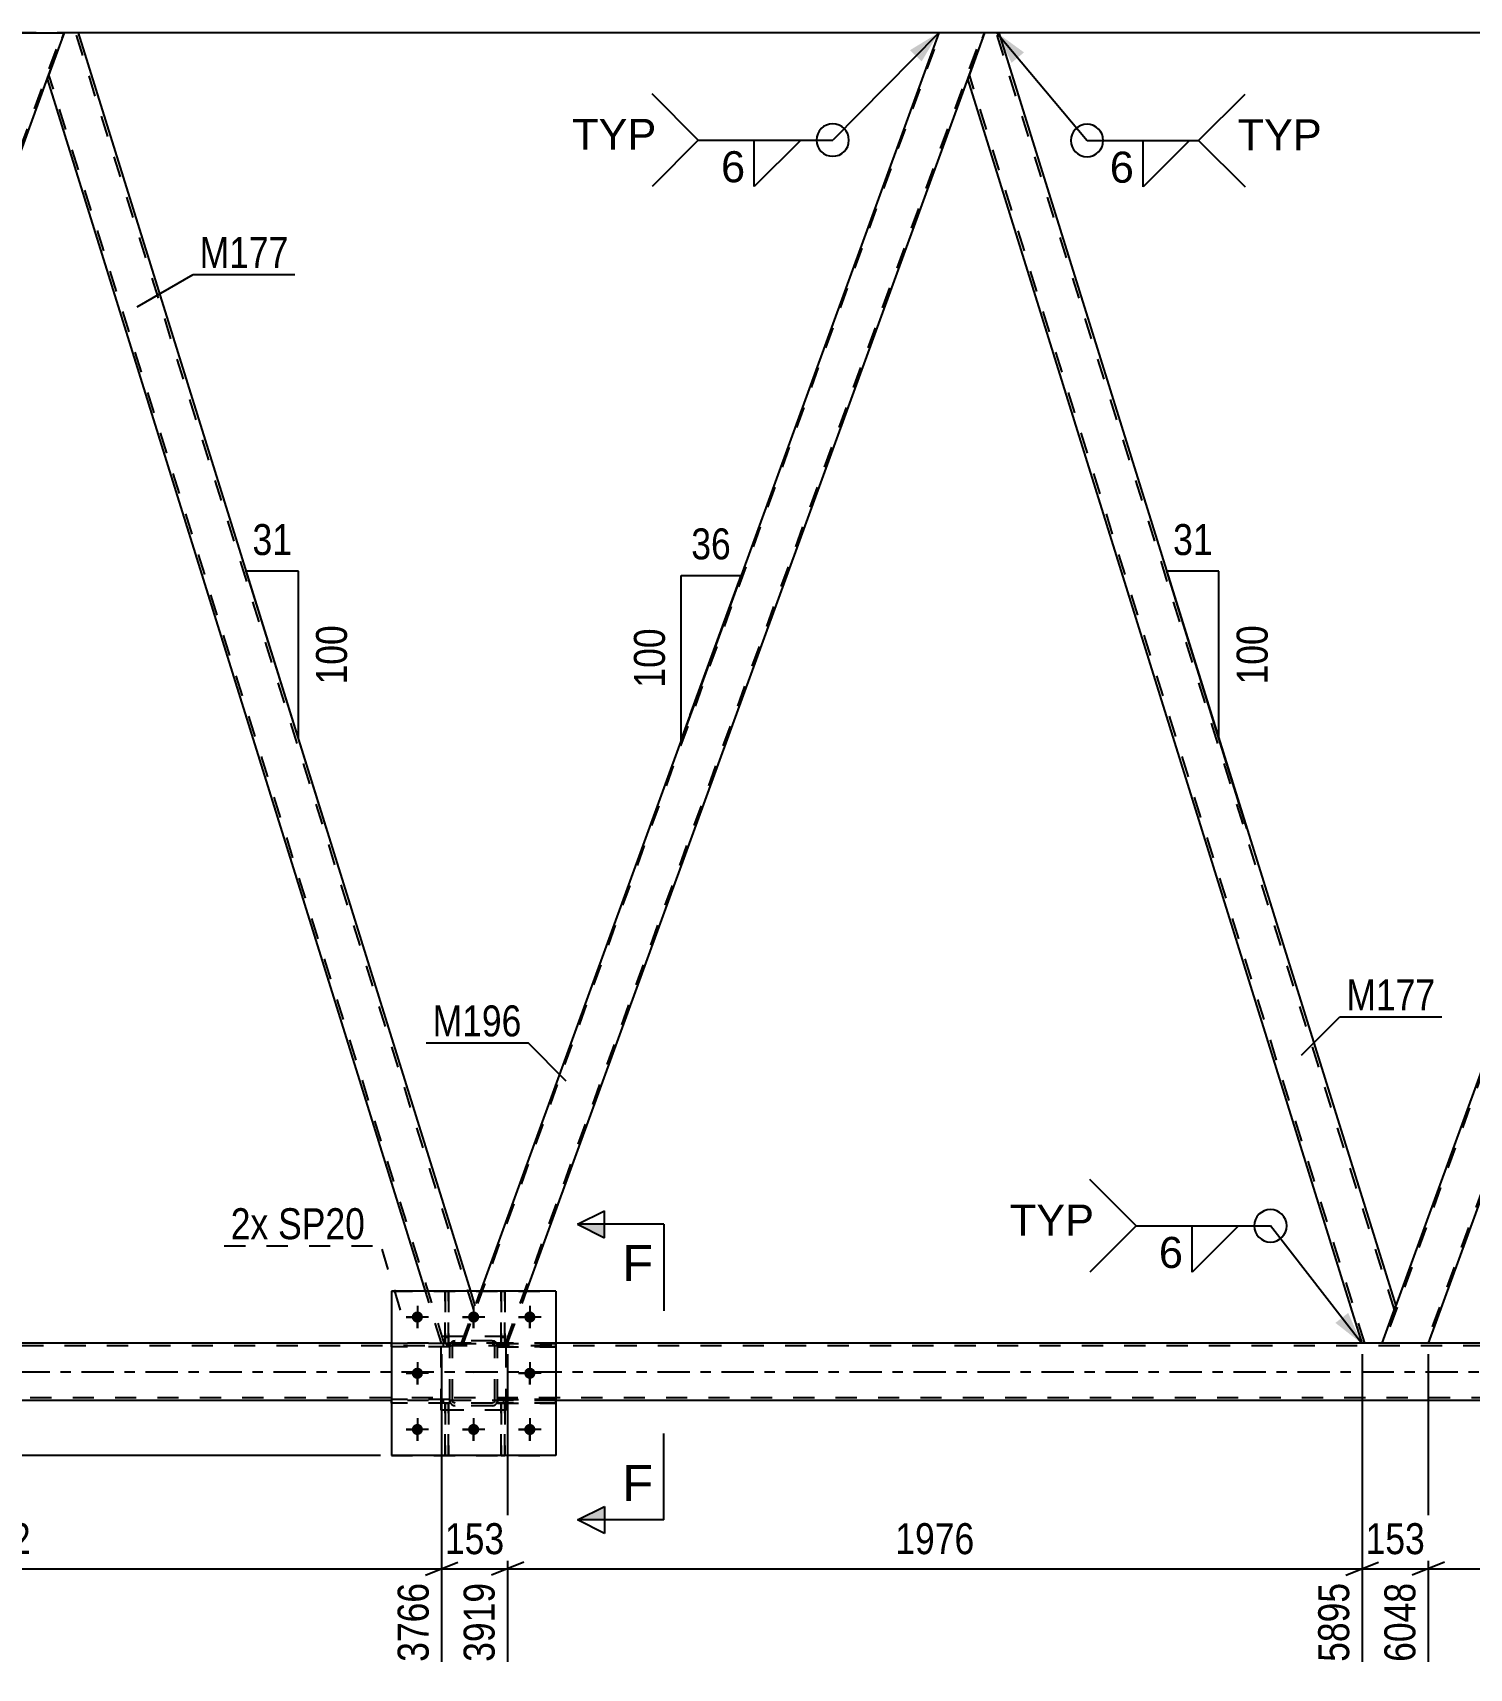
# Model space of a CAD drawing. Header units: millimetres. Extents: x 0 to 841, y 0 to 594.
# Drawn here: x 128.4 to 261.3, y 300.6 to 451.9 of the extents above; entities that cross this region are included whole.
import ezdxf

# ---------------------------------------------------------------- set-up
doc = ezdxf.new("R2010")
doc.units = ezdxf.units.MM
doc.linetypes.add('DXK_LINE_DOT2', pattern=[3.9198, 1.9599, -1.9599])
doc.linetypes.add('DXK_LINE_DOT3', pattern=[5.9187, 2.979, -0.9799, 0.9799, -0.9799])
doc.styles.add('Arial', font='ARIAL.TTF', dxfattribs={"height": 0.2})
doc.styles.add('Arial Narrow', font='ARIALN.TTF', dxfattribs={"height": 0.2})

# ---------------------------------------------------------------- blocks, each defined once
blk = doc.blocks.new('Part-318933943-5074 - 4933')
at = {"color": 7, "linetype": 'DXK_LINE_DOT2'}
for p, q in [((167.02, 325.43), (161.62, 325.43)), ((161.62, 325.43), (161.62, 325.11)), ((166.42, 325.11), (166.42, 325.43)), ((167.02, 325.11), (167.02, 325.43)), ((167.02, 325.11), (161.62, 325.11))]:
    blk.add_line(p, q, dxfattribs=at)
blk = doc.blocks.new('Part-318933943-5079 - 4933')
at = {"color": 2, "linetype": 'Continuous'}
for p, q in [((176.82, 335.47), (161.62, 335.47)), ((161.62, 335.47), (161.62, 320.27)), ((176.82, 335.47), (176.82, 320.27)), ((176.82, 320.27), (161.62, 320.27))]:
    blk.add_line(p, q, dxfattribs=at)
blk = doc.blocks.new('Part-318933943-5063 - 4933')
at = {"color": 7, "linetype": 'DXK_LINE_DOT2'}
for p, q in [((167.02, 330.39), (167.06, 330.57)), ((167.06, 330.57), (167.02, 330.39)), ((167.02, 325.35), (167.02, 330.39)), ((167.26, 330.39), (167.28, 330.48)), ((167.26, 325.35), (167.26, 330.39)), ((167.28, 330.48), (167.33, 330.56)), ((167.32, 330.83), (167.5, 330.87)), ((167.5, 330.87), (167.32, 330.83)), ((167.33, 330.56), (167.41, 330.61)), ((167.41, 330.61), (167.5, 330.63)), ((170.94, 330.87), (167.5, 330.87)), ((167.5, 330.63), (170.94, 330.63)), ((170.94, 330.87), (171.13, 330.83)), ((171.13, 330.83), (170.94, 330.87)), ((170.94, 330.63), (171.03, 330.61)), ((171.03, 330.61), (171.11, 330.56)), ((171.11, 330.56), (171.16, 330.48)), ((171.16, 330.48), (171.18, 330.39)), ((171.18, 325.35), (171.18, 330.39)), ((171.39, 330.57), (171.42, 330.39)), ((171.42, 330.39), (171.39, 330.57)), ((171.42, 325.35), (171.42, 330.39)), ((167.06, 325.16), (167.02, 325.35)), ((167.02, 325.35), (167.06, 325.16)), ((167.28, 325.25), (167.26, 325.35)), ((167.33, 325.18), (167.28, 325.25)), ((171.16, 325.25), (171.11, 325.18)), ((171.18, 325.35), (171.16, 325.25)), ((171.42, 325.35), (171.39, 325.16)), ((171.39, 325.16), (171.42, 325.35)), ((167.5, 324.87), (167.32, 324.9)), ((167.32, 324.9), (167.5, 324.87)), ((167.41, 325.12), (167.33, 325.18)), ((167.5, 325.11), (167.41, 325.12)), ((170.94, 325.11), (167.5, 325.11)), ((170.94, 324.87), (167.5, 324.87)), ((171.03, 325.12), (170.94, 325.11)), ((171.13, 324.9), (170.94, 324.87)), ((170.94, 324.87), (171.13, 324.9)), ((171.11, 325.18), (171.03, 325.12))]:
    blk.add_line(p, q, dxfattribs=at)
at = {"color": 7, "linetype": 'DXK_LINE_DOT3'}
blk.add_line((169.22, 327.87), (169.22, 327.87), dxfattribs=at)
at = {"color": 7, "linetype": 'DXK_LINE_DOT2'}
for centre, start, end in [((167.5, 330.39), 112.5, 157.5), ((167.5, 330.39), 112.5, 157.5), ((170.94, 330.39), 22.5, 67.5), ((170.94, 330.39), 22.5, 67.5), ((167.5, 325.35), 202.5, 247.5), ((167.5, 325.35), 202.5, 247.5), ((170.94, 325.35), 292.5, 337.5), ((170.94, 325.35), 292.5, 337.5)]:
    blk.add_arc(centre, 0.48, start, end, dxfattribs=at)
blk = doc.blocks.new('Part-318933943-5069 - 4933')
at = {"color": 7, "linetype": 'DXK_LINE_DOT2'}
for p, q in [((171.42, 330.31), (171.42, 330.63)), ((171.42, 330.63), (176.82, 330.63)), ((176.82, 330.31), (171.42, 330.31)), ((172.02, 330.31), (172.02, 330.63)), ((176.82, 330.63), (176.82, 330.31))]:
    blk.add_line(p, q, dxfattribs=at)
blk = doc.blocks.new('Part-318933943-4965 - 4933')
at = {"color": 7, "linetype": 'DXK_LINE_DOT2'}
for p, q in [((172.22, 331.27), (166.22, 331.27)), ((166.22, 324.47), (166.22, 331.27)), ((172.22, 324.47), (172.22, 331.27)), ((172.22, 324.47), (166.22, 324.47))]:
    blk.add_line(p, q, dxfattribs=at)
blk = doc.blocks.new('Part-318933943-5318 - 4933')
at = {"color": 2, "linetype": 'Continuous'}
for p, q in [((131.35, 451.86), (129.82, 447.66)), ((132.67, 451.86), (131.35, 451.86)), ((168.95, 335.47), (132.67, 451.86)), ((164.76, 335.47), (129.8, 447.61))]:
    blk.add_line(p, q, dxfattribs=at)
at = {"color": 7, "linetype": 'DXK_LINE_DOT2'}
for p, q in [((169.23, 333.74), (132.41, 451.86)), ((166.51, 330.64), (129.94, 447.98)), ((129.82, 447.66), (129.8, 447.61)), ((166.26, 330.64), (164.76, 335.47)), ((169.37, 334.11), (168.95, 335.47)), ((168.1, 330.64), (169.37, 334.11)), ((166.26, 330.64), (168.1, 330.64))]:
    blk.add_line(p, q, dxfattribs=at)
blk = doc.blocks.new('Part-318933943-5049 - 4933')
at = {"color": 7, "linetype": 'DXK_LINE_DOT2'}
for p, q in [((167.02, 325.43), (161.62, 325.43)), ((161.62, 325.11), (161.62, 325.43)), ((166.42, 325.11), (166.42, 325.43)), ((167.02, 325.43), (167.02, 325.11)), ((167.02, 325.11), (161.62, 325.11))]:
    blk.add_line(p, q, dxfattribs=at)
blk = doc.blocks.new('Part-318933943-5087 - 4933')
at = {"color": 7, "linetype": 'DXK_LINE_DOT2'}
for p, q in [((168.27, 330.64), (212.4, 451.86)), ((172.19, 330.64), (216.31, 451.86)), ((214.95, 447.66), (216.48, 451.86)), ((168.1, 330.64), (169.86, 335.47)), ((172.36, 330.64), (174.12, 335.47)), ((172.36, 330.64), (168.1, 330.64))]:
    blk.add_line(p, q, dxfattribs=at)
at = {"color": 2, "linetype": 'Continuous'}
for p, q in [((212.23, 451.86), (169.86, 335.47)), ((216.48, 451.86), (212.23, 451.86)), ((174.12, 335.47), (214.95, 447.66))]:
    blk.add_line(p, q, dxfattribs=at)
blk = doc.blocks.new('Part-318933943-5328 - 4933')
at = {"color": 2, "linetype": 'Continuous'}
for p, q in [((216.48, 451.86), (214.95, 447.66)), ((217.8, 451.86), (216.48, 451.86)), ((217.8, 451.86), (254.5, 334.11)), ((251.39, 330.64), (214.93, 447.61)), ((253.24, 330.64), (254.48, 334.06)), ((254.48, 334.06), (254.48, 334.06))]:
    blk.add_line(p, q, dxfattribs=at)
at = {"color": 7, "linetype": 'DXK_LINE_DOT2'}
for p, q in [((254.37, 333.74), (217.55, 451.86)), ((251.65, 330.64), (215.07, 447.98)), ((214.95, 447.66), (214.93, 447.61)), ((254.48, 334.06), (254.5, 334.11)), ((253.24, 330.64), (251.39, 330.64))]:
    blk.add_line(p, q, dxfattribs=at)
blk = doc.blocks.new('Part-318933943-5082 - 4933')
at = {"color": 7, "linetype": 'DXK_LINE_DOT2'}
for p, q in [((166.58, 330.62), (166.58, 335.47)), ((166.58, 335.47), (166.9, 335.47)), ((166.9, 335.47), (166.9, 330.62)), ((166.58, 331.22), (166.9, 331.22)), ((166.9, 330.62), (166.58, 330.62))]:
    blk.add_line(p, q, dxfattribs=at)
blk = doc.blocks.new('Part-318933943-5205 - 4933')
at = {"color": 7, "linetype": 'DXK_LINE_DOT2'}
for p, q in [((172.22, 331.27), (166.22, 331.27)), ((166.22, 324.47), (166.22, 331.27)), ((172.22, 324.47), (172.22, 331.27)), ((172.22, 324.47), (166.22, 324.47))]:
    blk.add_line(p, q, dxfattribs=at)
blk = doc.blocks.new('Part-318933943-5098 - 4933')
at = {"color": 7, "linetype": 'DXK_LINE_DOT2'}
for p, q in [((171.42, 325.11), (171.42, 325.43)), ((171.42, 325.43), (176.82, 325.43)), ((172.02, 325.11), (172.02, 325.43)), ((176.82, 325.43), (176.82, 325.11)), ((176.82, 325.11), (171.42, 325.11))]:
    blk.add_line(p, q, dxfattribs=at)
blk = doc.blocks.new('Part-318933943-5099 - 4933')
at = {"color": 7, "linetype": 'DXK_LINE_DOT2'}
for p, q in [((167.02, 330.63), (161.62, 330.63)), ((161.62, 330.31), (161.62, 330.63)), ((167.02, 330.31), (161.62, 330.31)), ((166.42, 330.31), (166.42, 330.63)), ((167.02, 330.63), (167.02, 330.31))]:
    blk.add_line(p, q, dxfattribs=at)
blk = doc.blocks.new('Part-318933943-5105 - 4933')
at = {"color": 7, "linetype": 'DXK_LINE_DOT2'}
for p, q in [((171.78, 330.62), (171.78, 335.47)), ((171.78, 335.47), (172.1, 335.47)), ((172.1, 335.47), (172.1, 330.62)), ((171.78, 331.22), (172.1, 331.22)), ((172.1, 330.62), (171.78, 330.62))]:
    blk.add_line(p, q, dxfattribs=at)
blk = doc.blocks.new('Part-318933943-5108 - 4933')
at = {"color": 7, "linetype": 'DXK_LINE_DOT2'}
for p, q in [((166.58, 320.27), (166.58, 325.1)), ((166.58, 325.1), (166.9, 325.1)), ((166.58, 324.5), (166.9, 324.5)), ((166.9, 325.1), (166.9, 320.27)), ((166.9, 320.27), (166.58, 320.27))]:
    blk.add_line(p, q, dxfattribs=at)
blk = doc.blocks.new('Part-318933943-5111 - 4933')
at = {"color": 7, "linetype": 'DXK_LINE_DOT2'}
for p, q in [((171.78, 320.27), (171.78, 325.1)), ((171.78, 325.1), (172.1, 325.1)), ((171.78, 324.5), (172.1, 324.5)), ((172.1, 325.1), (172.1, 320.27)), ((172.1, 320.27), (171.78, 320.27))]:
    blk.add_line(p, q, dxfattribs=at)
blk = doc.blocks.new('Part-318933943-5114 - 4933')
at = {"color": 7, "linetype": 'DXK_LINE_DOT2'}
for p, q in [((176.82, 325.43), (171.42, 325.43)), ((171.42, 325.43), (171.42, 325.11)), ((172.02, 325.11), (172.02, 325.43)), ((176.82, 325.11), (176.82, 325.43)), ((171.42, 325.11), (176.82, 325.11))]:
    blk.add_line(p, q, dxfattribs=at)
blk = doc.blocks.new('Part-318933943-5117 - 4933')
at = {"color": 7, "linetype": 'DXK_LINE_DOT2'}
for p, q in [((167.02, 330.63), (161.62, 330.63)), ((161.62, 330.63), (161.62, 330.31)), ((167.02, 330.31), (161.62, 330.31)), ((166.42, 330.31), (166.42, 330.63)), ((167.02, 330.31), (167.02, 330.63))]:
    blk.add_line(p, q, dxfattribs=at)
blk = doc.blocks.new('Bolt-318933943-5171 - 4933')
at = {"linetype": 'Continuous'}
for points in [[(164.54, 333.07, -1), (163.5, 333.07, -1)], [(169.74, 333.07, -1), (168.7, 333.07, -1)], [(174.94, 333.07, -1), (173.9, 333.07, -1)], [(164.54, 327.87, -1), (163.5, 327.87, -1)], [(174.94, 327.87, -1), (173.9, 327.87, -1)], [(164.54, 322.67, -1), (163.5, 322.67, -1)], [(169.74, 322.67, -1), (168.7, 322.67, -1)], [(174.94, 322.67, -1), (173.9, 322.67, -1)]]:
    blk.add_hatch(color=1, dxfattribs=at).paths.add_polyline_path(points)
at = {"color": 1, "linetype": 'Continuous'}
for p, q in [((165.06, 333.07), (162.98, 333.07)), ((164.02, 334.11), (164.02, 332.03)), ((170.26, 333.07), (168.18, 333.07)), ((169.22, 334.11), (169.22, 332.03)), ((175.46, 333.07), (173.38, 333.07)), ((174.42, 334.11), (174.42, 332.03)), ((164.02, 328.91), (164.02, 326.83)), ((174.42, 328.91), (174.42, 326.83)), ((165.06, 327.87), (162.98, 327.87)), ((175.46, 327.87), (173.38, 327.87)), ((165.06, 322.67), (162.98, 322.67)), ((164.02, 323.71), (164.02, 321.63)), ((170.26, 322.67), (168.18, 322.67)), ((169.22, 323.71), (169.22, 321.63)), ((175.46, 322.67), (173.38, 322.67)), ((174.42, 323.71), (174.42, 321.63))]:
    blk.add_line(p, q, dxfattribs=at)
blk = doc.blocks.new('Bolt-318933943-5172 - 4933')
at = {"color": 1, "linetype": 'Continuous'}
for p, q in [((162.98, 333.07), (163.67, 333.07)), ((164.02, 334.11), (164.02, 333.41)), ((165.06, 333.07), (164.37, 333.07)), ((168.18, 333.07), (168.87, 333.07)), ((169.22, 334.11), (169.22, 333.41)), ((170.26, 333.07), (169.57, 333.07)), ((173.38, 333.07), (174.07, 333.07)), ((174.42, 334.11), (174.42, 333.41)), ((175.46, 333.07), (174.77, 333.07)), ((164.02, 332.03), (164.02, 332.72)), ((169.22, 332.03), (169.22, 332.72)), ((174.42, 332.03), (174.42, 332.72)), ((164.02, 328.91), (164.02, 328.21)), ((174.42, 328.91), (174.42, 328.21)), ((162.98, 327.87), (163.67, 327.87)), ((164.02, 326.83), (164.02, 327.52)), ((165.06, 327.87), (164.37, 327.87)), ((173.38, 327.87), (174.07, 327.87)), ((174.42, 326.83), (174.42, 327.52)), ((175.46, 327.87), (174.77, 327.87)), ((162.98, 322.67), (163.67, 322.67)), ((164.02, 323.71), (164.02, 323.01)), ((164.02, 321.63), (164.02, 322.32)), ((165.06, 322.67), (164.37, 322.67)), ((168.18, 322.67), (168.87, 322.67)), ((169.22, 323.71), (169.22, 323.01)), ((169.22, 321.63), (169.22, 322.32)), ((170.26, 322.67), (169.57, 322.67)), ((173.38, 322.67), (174.07, 322.67)), ((174.42, 323.71), (174.42, 323.01)), ((174.42, 321.63), (174.42, 322.32)), ((175.46, 322.67), (174.77, 322.67))]:
    blk.add_line(p, q, dxfattribs=at)
blk = doc.blocks.new('Part-318933943-5276 - 4933')
at = {"color": 7, "linetype": 'DXK_LINE_DOT2'}
for p, q in [((176.82, 330.63), (171.42, 330.63)), ((171.42, 330.63), (171.42, 330.31)), ((171.42, 330.31), (176.82, 330.31)), ((172.02, 330.31), (172.02, 330.63)), ((176.82, 330.31), (176.82, 330.63))]:
    blk.add_line(p, q, dxfattribs=at)
blk = doc.blocks.new('Part-318933943-5284 - 4933')
at = {"color": 2, "linetype": 'Continuous'}
blk.add_line((172.1, 335.47), (171.78, 335.47), dxfattribs=at)
at = {"color": 7, "linetype": 'DXK_LINE_DOT2'}
for p, q in [((171.78, 335.47), (171.78, 330.62)), ((172.1, 330.62), (172.1, 335.47)), ((171.78, 331.22), (172.1, 331.22)), ((171.78, 330.62), (172.1, 330.62))]:
    blk.add_line(p, q, dxfattribs=at)
blk = doc.blocks.new('Part-318933943-5285 - 4933')
at = {"color": 2, "linetype": 'Continuous'}
blk.add_line((166.9, 335.47), (166.58, 335.47), dxfattribs=at)
at = {"color": 7, "linetype": 'DXK_LINE_DOT2'}
for p, q in [((166.58, 335.47), (166.58, 330.62)), ((166.9, 330.62), (166.9, 335.47)), ((166.58, 331.22), (166.9, 331.22)), ((166.58, 330.62), (166.9, 330.62))]:
    blk.add_line(p, q, dxfattribs=at)
blk = doc.blocks.new('Part-318933943-5313 - 4933')
at = {"color": 7, "linetype": 'DXK_LINE_DOT2'}
for p, q in [((132.67, 451.86), (127.09, 451.86)), ((217.8, 451.86), (212.23, 451.86))]:
    blk.add_line(p, q, dxfattribs=at)
at = {"color": 2, "linetype": 'Continuous'}
for p, q in [((212.23, 451.86), (132.67, 451.86)), ((297.36, 451.86), (217.8, 451.86))]:
    blk.add_line(p, q, dxfattribs=at)
blk = doc.blocks.new('Part-318933943-5323 - 4933')
at = {"color": 7, "linetype": 'DXK_LINE_DOT2'}
for p, q in [((297.53, 451.86), (253.41, 330.64)), ((301.45, 451.86), (257.33, 330.64)), ((301.62, 451.86), (300.09, 447.66)), ((254.48, 334.06), (253.24, 330.64)), ((257.5, 330.64), (253.24, 330.64))]:
    blk.add_line(p, q, dxfattribs=at)
at = {"color": 2, "linetype": 'Continuous'}
for p, q in [((297.36, 451.86), (254.48, 334.06)), ((301.62, 451.86), (297.36, 451.86)), ((300.09, 447.66), (257.5, 330.64))]:
    blk.add_line(p, q, dxfattribs=at)
blk = doc.blocks.new('Part-318933943-5338 - 4933')
at = {"color": 7, "linetype": 'DXK_LINE_DOT2'}
for p, q in [((161.62, 335.47), (176.82, 335.47)), ((161.62, 335.47), (161.62, 320.27)), ((176.82, 335.47), (176.82, 320.27)), ((161.62, 320.27), (176.82, 320.27))]:
    blk.add_line(p, q, dxfattribs=at)
blk = doc.blocks.new('Part-318933943-5348 - 4933')
at = {"color": 7, "linetype": 'DXK_LINE_DOT2'}
for p, q in [((172.1, 325.1), (171.78, 325.1)), ((171.78, 325.1), (171.78, 320.27)), ((171.78, 324.5), (172.1, 324.5)), ((172.1, 320.27), (172.1, 325.1)), ((171.78, 320.27), (172.1, 320.27))]:
    blk.add_line(p, q, dxfattribs=at)
blk = doc.blocks.new('Part-318933943-5349 - 4933')
at = {"color": 7, "linetype": 'DXK_LINE_DOT2'}
for p, q in [((166.9, 325.1), (166.58, 325.1)), ((166.58, 325.1), (166.58, 320.27)), ((166.58, 324.5), (166.9, 324.5)), ((166.9, 320.27), (166.9, 325.1)), ((166.58, 320.27), (166.9, 320.27))]:
    blk.add_line(p, q, dxfattribs=at)
blk = doc.blocks.new('Part-318933943-5370 - 4933')
at = {"color": 2, "linetype": 'Continuous'}
for p, q in [((82.97, 330.64), (127.09, 451.86)), ((127.09, 451.86), (131.35, 451.86)), ((87.23, 330.64), (129.82, 447.66))]:
    blk.add_line(p, q, dxfattribs=at)
at = {"color": 7, "linetype": 'DXK_LINE_DOT2'}
for p, q in [((83.14, 330.64), (127.26, 451.86)), ((87.06, 330.64), (131.18, 451.86)), ((129.82, 447.66), (131.35, 451.86)), ((87.23, 330.64), (82.97, 330.64))]:
    blk.add_line(p, q, dxfattribs=at)
blk = doc.blocks.new('Part-318933943-5375 - 4933')
at = {"color": 2, "linetype": 'Continuous'}
for p, q in [((161.62, 330.64), (61.94, 330.64)), ((331.89, 330.64), (176.82, 330.64)), ((161.62, 325.36), (61.94, 325.36)), ((331.89, 325.36), (176.82, 325.36))]:
    blk.add_line(p, q, dxfattribs=at)
at = {"color": 7, "linetype": 'DXK_LINE_DOT2'}
for p, q in [((737, 330.4), (61.94, 330.4)), ((176.82, 330.64), (161.62, 330.64)), ((737.75, 325.6), (61.94, 325.6)), ((176.82, 325.36), (161.62, 325.36))]:
    blk.add_line(p, q, dxfattribs=at)
at = {"color": 7, "linetype": 'DXK_LINE_DOT3'}
blk.add_line((61.94, 328), (737.37, 328), dxfattribs=at)
blk = doc.blocks.new('Part-318933943-5383 - 4933')
at = {"color": 7, "linetype": 'DXK_LINE_DOT2'}
for p, q in [((167.02, 330.39), (167.06, 330.57)), ((167.06, 330.57), (167.02, 330.39)), ((167.02, 325.35), (167.02, 330.39)), ((167.26, 330.39), (167.28, 330.48)), ((167.26, 325.35), (167.26, 330.39)), ((167.28, 330.48), (167.33, 330.56)), ((167.32, 330.83), (167.5, 330.87)), ((167.5, 330.87), (167.32, 330.83)), ((167.33, 330.56), (167.41, 330.61)), ((167.41, 330.61), (167.5, 330.63)), ((170.94, 330.87), (167.5, 330.87)), ((167.5, 330.63), (170.94, 330.63)), ((170.94, 330.87), (171.13, 330.83)), ((171.13, 330.83), (170.94, 330.87)), ((170.94, 330.63), (171.03, 330.61)), ((171.03, 330.61), (171.11, 330.56)), ((171.11, 330.56), (171.16, 330.48)), ((171.16, 330.48), (171.18, 330.39)), ((171.18, 325.35), (171.18, 330.39)), ((171.39, 330.57), (171.42, 330.39)), ((171.42, 330.39), (171.39, 330.57)), ((171.42, 325.35), (171.42, 330.39)), ((167.06, 325.16), (167.02, 325.35)), ((167.02, 325.35), (167.06, 325.16)), ((167.28, 325.25), (167.26, 325.35)), ((167.33, 325.18), (167.28, 325.25)), ((171.16, 325.25), (171.11, 325.18)), ((171.18, 325.35), (171.16, 325.25)), ((171.42, 325.35), (171.39, 325.16)), ((171.39, 325.16), (171.42, 325.35)), ((167.5, 324.87), (167.32, 324.9)), ((167.32, 324.9), (167.5, 324.87)), ((167.41, 325.12), (167.33, 325.18)), ((167.5, 325.11), (167.41, 325.12)), ((170.94, 325.11), (167.5, 325.11)), ((170.94, 324.87), (167.5, 324.87)), ((171.03, 325.12), (170.94, 325.11)), ((171.13, 324.9), (170.94, 324.87)), ((170.94, 324.87), (171.13, 324.9)), ((171.11, 325.18), (171.03, 325.12))]:
    blk.add_line(p, q, dxfattribs=at)
at = {"color": 7, "linetype": 'DXK_LINE_DOT3'}
blk.add_line((169.22, 327.87), (169.22, 327.87), dxfattribs=at)
at = {"color": 7, "linetype": 'DXK_LINE_DOT2'}
for centre, start, end in [((167.5, 330.39), 112.5, 157.5), ((167.5, 330.39), 112.5, 157.5), ((170.94, 330.39), 22.5, 67.5), ((170.94, 330.39), 22.5, 67.5), ((167.5, 325.35), 202.5, 247.5), ((167.5, 325.35), 202.5, 247.5), ((170.94, 325.35), 292.5, 337.5), ((170.94, 325.35), 292.5, 337.5)]:
    blk.add_arc(centre, 0.48, start, end, dxfattribs=at)
blk = doc.blocks.new('StraightDimension-318933943-29395 - 4933')
at = {"color": 7, "linetype": 'Continuous'}
for p, q in [((257.51, 329.64), (257.51, 301.18)), ((336.53, 329.64), (336.53, 301.18)), ((259.01, 310.39), (256.01, 309.19)), ((335.03, 309.19), (338.03, 310.39)), ((257.51, 309.79), (336.53, 309.79))]:
    blk.add_line(p, q, dxfattribs=at)
at = {"color": 0}
blk.add_wipeout([(301.28, 310.54), (301.28, 314.74), (292.76, 314.74), (292.76, 310.54)], dxfattribs=at)
at = {"color": 0, "linetype": 'Continuous'}
blk.add_wipeout([(335.93, 309.09), (331.73, 309.09), (331.73, 300.58), (335.93, 300.58)], dxfattribs=at)
at = {"color": 3, "style": 'Arial Narrow'}
blk.add_text('1975', height=2.863, dxfattribs=at).set_placement((293.36, 311.14))
at = {"color": 3, "linetype": 'Continuous', "style": 'Arial Narrow'}
blk.add_text('8023', height=2.863, rotation=90.0002, dxfattribs=at).set_placement((335.33, 301.18))
blk = doc.blocks.new('StraightDimension-318933943-28770 - 4933')
at = {"color": 7, "linetype": 'Continuous'}
blk.add_line((160.62, 320.27), (26.37, 320.27), dxfattribs=at)
blk = doc.blocks.new('StraightDimension-318933943-29396 - 4933')
at = {"color": 7, "linetype": 'Continuous'}
for p, q in [((251.39, 329.64), (251.39, 301.18)), ((257.51, 329.64), (257.51, 301.18)), ((249.89, 309.19), (252.89, 310.39)), ((259.01, 310.39), (256.01, 309.19)), ((251.39, 309.79), (257.51, 309.79))]:
    blk.add_line(p, q, dxfattribs=at)
at = {"color": 0}
blk.add_wipeout([(257.8, 310.54), (257.8, 314.74), (251.11, 314.74), (251.11, 310.54)], dxfattribs=at)
at = {"color": 0, "linetype": 'Continuous'}
blk.add_wipeout([(256.91, 309.09), (252.71, 309.09), (252.71, 300.58), (256.91, 300.58)], dxfattribs=at)
at = {"color": 3, "style": 'Arial Narrow'}
blk.add_text('153', height=2.863, dxfattribs=at).set_placement((251.71, 311.14))
at = {"color": 3, "linetype": 'Continuous', "style": 'Arial Narrow'}
blk.add_text('6048', height=2.863, rotation=90.0002, dxfattribs=at).set_placement((256.31, 301.18))
blk = doc.blocks.new('StraightDimension-318933943-29397 - 4933')
at = {"color": 7, "linetype": 'Continuous'}
for p, q in [((172.36, 329.64), (172.36, 301.18)), ((251.39, 329.64), (251.39, 301.18)), ((173.86, 310.39), (170.86, 309.19)), ((249.89, 309.19), (252.89, 310.39)), ((172.36, 309.79), (251.39, 309.79))]:
    blk.add_line(p, q, dxfattribs=at)
at = {"color": 0}
blk.add_wipeout([(216.13, 310.54), (216.13, 314.74), (207.62, 314.74), (207.62, 310.54)], dxfattribs=at)
at = {"color": 0, "linetype": 'Continuous'}
blk.add_wipeout([(250.79, 309.09), (246.59, 309.09), (246.59, 300.58), (250.79, 300.58)], dxfattribs=at)
at = {"color": 3, "style": 'Arial Narrow'}
blk.add_text('1976', height=2.863, dxfattribs=at).set_placement((208.22, 311.14))
at = {"color": 3, "linetype": 'Continuous', "style": 'Arial Narrow'}
blk.add_text('5895', height=2.863, rotation=90.0002, dxfattribs=at).set_placement((250.19, 301.18))
blk = doc.blocks.new('StraightDimension-318933943-29398 - 4933')
at = {"color": 7, "linetype": 'Continuous'}
for p, q in [((166.26, 329.64), (166.26, 301.18)), ((172.36, 329.64), (172.36, 301.18)), ((164.76, 309.19), (167.76, 310.39)), ((173.86, 310.39), (170.86, 309.19)), ((166.26, 309.79), (172.36, 309.79))]:
    blk.add_line(p, q, dxfattribs=at)
at = {"color": 0}
blk.add_wipeout([(172.65, 310.54), (172.65, 314.74), (165.97, 314.74), (165.97, 310.54)], dxfattribs=at)
at = {"color": 0, "linetype": 'Continuous'}
blk.add_wipeout([(171.76, 309.09), (167.56, 309.09), (167.56, 300.58), (171.76, 300.58)], dxfattribs=at)
at = {"color": 3, "style": 'Arial Narrow'}
blk.add_text('153', height=2.863, dxfattribs=at).set_placement((166.57, 311.14))
at = {"color": 3, "linetype": 'Continuous', "style": 'Arial Narrow'}
blk.add_text('3919', height=2.863, rotation=90.0002, dxfattribs=at).set_placement((171.16, 301.18))
blk = doc.blocks.new('StraightDimension-318933943-29399 - 4933')
at = {"color": 7, "linetype": 'Continuous'}
for p, q in [((82.97, 329.64), (82.97, 301.18)), ((166.26, 329.64), (166.26, 301.18)), ((84.47, 310.39), (81.47, 309.19)), ((164.76, 309.19), (167.76, 310.39)), ((82.97, 309.79), (166.26, 309.79))]:
    blk.add_line(p, q, dxfattribs=at)
at = {"color": 0}
blk.add_wipeout([(128.87, 310.54), (128.87, 314.74), (120.36, 314.74), (120.36, 310.54)], dxfattribs=at)
at = {"color": 0, "linetype": 'Continuous'}
blk.add_wipeout([(165.66, 309.09), (161.46, 309.09), (161.46, 300.58), (165.66, 300.58)], dxfattribs=at)
at = {"color": 3, "style": 'Arial Narrow'}
blk.add_text('2082', height=2.863, dxfattribs=at).set_placement((120.96, 311.14))
at = {"color": 3, "linetype": 'Continuous', "style": 'Arial Narrow'}
blk.add_text('3766', height=2.863, rotation=90.0002, dxfattribs=at).set_placement((165.06, 301.18))
blk = doc.blocks.new('AngleDimension-318933943-29709 - 4933')
at = {"color": 7, "linetype": 'Continuous'}
for p, q in [((153.01, 402.05), (148.19, 402.05)), ((153.01, 386.59), (148.19, 402.05)), ((153.01, 386.59), (153.01, 402.05)), ((155.61, 378.26), (153.01, 386.59))]:
    blk.add_line(p, q, dxfattribs=at)
at = {"color": 0}
for points in [[(153.03, 402.95), (153.03, 407.15), (148.17, 407.15), (148.17, 402.95)], [(158.11, 397.66), (153.91, 397.66), (153.91, 390.98), (158.11, 390.98)]]:
    blk.add_wipeout(points, dxfattribs=at)
at = {"color": 3, "style": 'Arial Narrow'}
blk.add_text('31', height=2.863, dxfattribs=at).set_placement((148.77, 403.55))
blk.add_text('100', height=2.863, rotation=90.0002, dxfattribs=at).set_placement((157.51, 391.58))
blk = doc.blocks.new('AngleDimension-318933943-29722 - 4933')
at = {"color": 7, "linetype": 'Continuous'}
for p, q in [((238.15, 402.05), (233.32, 402.05)), ((238.15, 386.59), (233.32, 402.05)), ((238.15, 386.59), (238.15, 402.05)), ((240.74, 378.26), (238.15, 386.59))]:
    blk.add_line(p, q, dxfattribs=at)
at = {"color": 0}
for points in [[(238.16, 402.95), (238.16, 407.15), (233.31, 407.15), (233.31, 402.95)], [(243.25, 397.66), (239.05, 397.66), (239.05, 390.98), (243.25, 390.98)]]:
    blk.add_wipeout(points, dxfattribs=at)
at = {"color": 3, "style": 'Arial Narrow'}
blk.add_text('31', height=2.863, dxfattribs=at).set_placement((233.91, 403.55))
blk.add_text('100', height=2.863, rotation=90.0002, dxfattribs=at).set_placement((242.65, 391.58))
blk = doc.blocks.new('AngleDimension-318933943-29724 - 4933')
at = {"color": 7, "linetype": 'Continuous'}
for p, q in [((188.41, 401.65), (193.95, 401.65)), ((188.41, 386.43), (193.95, 401.65)), ((188.41, 386.43), (188.41, 401.65)), ((189.26, 388.76), (193.95, 401.65))]:
    blk.add_line(p, q, dxfattribs=at)
at = {"color": 0}
for points in [[(193.61, 402.55), (193.61, 406.75), (188.75, 406.75), (188.75, 402.55)], [(187.51, 397.38), (183.31, 397.38), (183.31, 390.69), (187.51, 390.69)]]:
    blk.add_wipeout(points, dxfattribs=at)
at = {"color": 3, "style": 'Arial Narrow'}
blk.add_text('36', height=2.863, dxfattribs=at).set_placement((189.35, 403.15))
blk.add_text('100', height=2.863, rotation=90.0002, dxfattribs=at).set_placement((186.91, 391.29))
blk = doc.blocks.new('Mark-318933943-5083 - 4933')
at = {"color": 0}
blk.add_wipeout([(173.66, 359.03), (173.66, 362.03), (165.43, 362.03), (165.43, 359.03)], dxfattribs=at)
blk.add_wipeout([(173.66, 359.03), (173.66, 362.03), (165.43, 362.03), (165.43, 359.03)], dxfattribs=at)
at = {"color": 30, "linetype": 'Continuous'}
for p in [(164.83, 358.43), (177.79, 354.9)]:
    blk.add_line(p, (174.26, 358.43), dxfattribs=at)
at = {"color": 3, "style": 'Arial Narrow'}
blk.add_text('M196', height=2.863, dxfattribs=at).set_placement((165.43, 359.03))
blk = doc.blocks.new('Mark-318933943-5314 - 4933')
at = {"color": 0}
blk.add_wipeout([(152.1, 430.1), (152.1, 433.1), (143.88, 433.1), (143.88, 430.1)], dxfattribs=at)
blk.add_wipeout([(152.1, 430.1), (152.1, 433.1), (143.88, 433.1), (143.88, 430.1)], dxfattribs=at)
at = {"color": 30, "linetype": 'Continuous'}
for p, q in [((138.09, 426.5), (143.28, 429.5)), ((143.28, 429.5), (152.7, 429.5))]:
    blk.add_line(p, q, dxfattribs=at)
at = {"color": 3, "style": 'Arial Narrow'}
blk.add_text('M177', height=2.863, dxfattribs=at).set_placement((143.88, 430.1))
blk = doc.blocks.new('Mark-318933943-5324 - 4933')
at = {"color": 0}
blk.add_wipeout([(258.15, 361.43), (258.15, 364.43), (249.93, 364.43), (249.93, 361.43)], dxfattribs=at)
blk.add_wipeout([(258.15, 361.43), (258.15, 364.43), (249.93, 364.43), (249.93, 361.43)], dxfattribs=at)
at = {"color": 30, "linetype": 'Continuous'}
for p, q in [((245.79, 357.3), (249.33, 360.83)), ((249.33, 360.83), (258.75, 360.83))]:
    blk.add_line(p, q, dxfattribs=at)
at = {"color": 3, "style": 'Arial Narrow'}
blk.add_text('M177', height=2.863, dxfattribs=at).set_placement((249.93, 361.43))
blk = doc.blocks.new('WeldMark-318933943-6486 - 4933')
at = {"linetype": 'Continuous'}
blk.add_hatch(color=30, dxfattribs=at).paths.add_polyline_path([(250.1, 333.45), (251.35, 330.62), (248.92, 332.53)])
at = {"color": 3, "linetype": 'Continuous'}
for q in [(226.2, 345.8), (226.2, 337.23)]:
    blk.add_line((230.49, 341.51), q, dxfattribs=at)
at = {"color": 30, "linetype": 'Continuous'}
blk.add_line((251.35, 330.62), (242.91, 341.51), dxfattribs=at)
at = {"color": 3, "linetype": 'Continuous'}
for start, end in [(90, 270), (270, 90)]:
    blk.add_arc((242.91, 341.51), 1.5, start, end, dxfattribs=at)
at = {"color": 0}
blk.add_wipeout([(235.01, 337.41), (235.01, 340.81), (232.39, 340.81), (232.39, 337.41)], dxfattribs=at)
at = {"color": 30, "linetype": 'Continuous'}
blk.add_line((230.49, 341.51), (242.91, 341.51), dxfattribs=at)
at = {"color": 3, "linetype": 'Continuous'}
for p, q in [((235.67, 341.51), (239.96, 341.51)), ((239.96, 341.51), (235.67, 337.23)), ((235.67, 337.23), (235.67, 341.51))]:
    blk.add_line(p, q, dxfattribs=at)
at = {"color": 3, "style": 'Arial'}
blk.add_text('6', height=2.87, dxfattribs=at).set_placement((232.59, 337.61))
at = {"color": 0, "linetype": 'Continuous'}
blk.add_wipeout([(226.59, 340.61), (226.59, 343.61), (218.81, 343.61), (218.81, 340.61)], dxfattribs=at)
blk.add_wipeout([(226.59, 340.61), (226.59, 343.61), (218.81, 343.61), (218.81, 340.61)], dxfattribs=at)
at = {"color": 3, "linetype": 'Continuous', "style": 'Arial'}
blk.add_text('TYP', height=2.865, dxfattribs=at).set_placement((218.81, 340.61))
blk = doc.blocks.new('WeldMark-318933943-6499 - 4933')
at = {"linetype": 'Continuous'}
blk.add_hatch(color=30, dxfattribs=at).paths.add_polyline_path([(218.97, 449.08), (217.62, 451.86), (220.12, 450.04)])
at = {"color": 30, "linetype": 'Continuous'}
blk.add_line((217.62, 451.86), (225.95, 441.89), dxfattribs=at)
at = {"color": 3, "linetype": 'Continuous'}
for q in [(240.56, 446.18), (240.56, 437.61)]:
    blk.add_line((236.27, 441.89), q, dxfattribs=at)
blk.add_arc((225.95, 441.89), 1.5, 90, 270, dxfattribs=at)
at = {"color": 0}
blk.add_wipeout([(230.47, 437.79), (230.47, 441.19), (227.85, 441.19), (227.85, 437.79)], dxfattribs=at)
at = {"color": 30, "linetype": 'Continuous'}
blk.add_line((225.95, 441.89), (236.27, 441.89), dxfattribs=at)
at = {"color": 3, "linetype": 'Continuous'}
for p, q in [((231.13, 441.89), (235.42, 441.89)), ((235.42, 441.89), (231.13, 437.61)), ((231.13, 437.61), (231.13, 441.89))]:
    blk.add_line(p, q, dxfattribs=at)
blk.add_arc((225.95, 441.89), 1.5, 270, 90, dxfattribs=at)
at = {"color": 3, "style": 'Arial'}
blk.add_text('6', height=2.87, dxfattribs=at).set_placement((228.05, 437.99))
at = {"color": 0, "linetype": 'Continuous'}
blk.add_wipeout([(247.65, 440.99), (247.65, 443.99), (239.87, 443.99), (239.87, 440.99)], dxfattribs=at)
blk.add_wipeout([(247.65, 440.99), (247.65, 443.99), (239.87, 443.99), (239.87, 440.99)], dxfattribs=at)
at = {"color": 3, "linetype": 'Continuous', "style": 'Arial'}
blk.add_text('TYP', height=2.865, dxfattribs=at).set_placement((239.87, 440.99))
blk = doc.blocks.new('MarkSet-318933943-6549 - 4933')
at = {"color": 30, "linetype": 'DXK_LINE_DOT2'}
blk.add_line((162.45, 333.71), (160.67, 339.67), dxfattribs=at)
at = {"color": 0}
for points in [[(150.24, 340.27), (150.24, 343.27), (146.76, 343.27), (146.76, 340.27)], [(159.17, 340.27), (159.17, 343.27), (151.14, 343.27), (151.14, 340.27)]]:
    blk.add_wipeout(points, dxfattribs=at)
for points in [[(150.24, 340.27), (150.24, 343.27), (146.76, 343.27), (146.76, 340.27)], [(159.17, 340.27), (159.17, 343.27), (151.14, 343.27), (151.14, 340.27)]]:
    blk.add_wipeout(points, dxfattribs=at)
at = {"color": 30, "linetype": 'DXK_LINE_DOT2'}
blk.add_line((146.16, 339.67), (160.67, 339.67), dxfattribs=at)
at = {"color": 3, "style": 'Arial Narrow'}
for s, p in [('2x', (146.76, 340.27)), ('SP20', (151.14, 340.27))]:
    blk.add_text(s, height=2.863, dxfattribs=at).set_placement(p)
blk = doc.blocks.new('SectionMark-318933943-31720 - 4933')
at = {"linetype": 'Continuous'}
for points in [[(181.32, 341.65), (181.32, 340.4), (178.82, 341.65)], [(181.32, 315.55), (181.32, 314.3), (178.82, 314.3)]]:
    blk.add_hatch(color=6, dxfattribs=at).paths.add_polyline_path(points)
at = {"color": 6, "linetype": 'Continuous'}
for p, q in [((178.82, 341.65), (181.32, 342.9)), ((181.32, 340.4), (181.32, 342.9)), ((186.82, 341.65), (178.82, 341.65)), ((178.82, 341.65), (181.32, 340.4)), ((186.82, 341.65), (186.82, 333.65)), ((186.82, 314.3), (186.82, 322.3)), ((178.82, 314.3), (181.32, 315.55)), ((181.32, 315.55), (181.32, 313.05)), ((186.82, 314.3), (178.82, 314.3)), ((181.32, 313.05), (178.82, 314.3))]:
    blk.add_line(p, q, dxfattribs=at)
at = {"color": 0, "linetype": 'Continuous'}
for points in [[(185.82, 336.4), (185.82, 339.9), (182.97, 339.9), (182.97, 336.4)], [(185.82, 316.05), (185.82, 319.55), (182.97, 319.55), (182.97, 316.05)]]:
    blk.add_wipeout(points, dxfattribs=at)
at = {"color": 3, "linetype": 'Continuous', "style": 'Arial'}
for p in [(182.97, 336.4), (182.97, 316.05)]:
    blk.add_text('F', height=3.34, dxfattribs=at).set_placement(p)
blk = doc.blocks.new('WeldMark-318933943-33013 - 4933')
at = {"linetype": 'Continuous'}
blk.add_hatch(color=30, dxfattribs=at).paths.add_polyline_path([(209.58, 450.25), (212.23, 451.86), (210.65, 449.2)])
at = {"color": 30, "linetype": 'Continuous'}
blk.add_line((212.23, 451.86), (202.43, 441.93), dxfattribs=at)
at = {"color": 3, "linetype": 'Continuous'}
for q in [(185.72, 446.22), (185.72, 437.64)]:
    blk.add_line((190, 441.93), q, dxfattribs=at)
for start, end in [(90, 270), (270, 90)]:
    blk.add_arc((202.43, 441.93), 1.5, start, end, dxfattribs=at)
at = {"color": 0}
blk.add_wipeout([(194.53, 437.83), (194.53, 441.23), (191.9, 441.23), (191.9, 437.83)], dxfattribs=at)
at = {"color": 30, "linetype": 'Continuous'}
blk.add_line((190, 441.93), (202.43, 441.93), dxfattribs=at)
at = {"color": 3, "linetype": 'Continuous'}
for p, q in [((195.18, 441.93), (199.47, 441.93)), ((199.47, 441.93), (195.18, 437.64)), ((195.18, 437.64), (195.18, 441.93))]:
    blk.add_line(p, q, dxfattribs=at)
at = {"color": 3, "style": 'Arial'}
blk.add_text('6', height=2.87, dxfattribs=at).set_placement((192.1, 438.03))
at = {"color": 0, "linetype": 'Continuous'}
blk.add_wipeout([(186.1, 441.03), (186.1, 444.03), (178.33, 444.03), (178.33, 441.03)], dxfattribs=at)
blk.add_wipeout([(186.1, 441.03), (186.1, 444.03), (178.33, 444.03), (178.33, 441.03)], dxfattribs=at)
at = {"color": 3, "linetype": 'Continuous', "style": 'Arial'}
blk.add_text('TYP', height=2.865, dxfattribs=at).set_placement((178.33, 441.03))

msp = doc.modelspace()

# ---------------------------------------------------------------- block references
for name in ['Part-318933943-5313 - 4933', 'Part-318933943-5370 - 4933', 'Part-318933943-5318 - 4933', 'Part-318933943-5087 - 4933', 'Part-318933943-5328 - 4933', 'Part-318933943-5323 - 4933', 'Part-318933943-5079 - 4933', 'Part-318933943-5338 - 4933', 'Part-318933943-5082 - 4933', 'Part-318933943-5285 - 4933', 'Part-318933943-5105 - 4933', 'Part-318933943-5284 - 4933', 'Bolt-318933943-5171 - 4933', 'Bolt-318933943-5172 - 4933', 'Part-318933943-5375 - 4933', 'Part-318933943-5099 - 4933', 'Part-318933943-5117 - 4933', 'Part-318933943-4965 - 4933', 'Part-318933943-5205 - 4933', 'Part-318933943-5063 - 4933', 'Part-318933943-5383 - 4933', 'Part-318933943-5069 - 4933', 'Part-318933943-5276 - 4933', 'Part-318933943-5074 - 4933', 'Part-318933943-5049 - 4933', 'Part-318933943-5098 - 4933', 'Part-318933943-5114 - 4933', 'Part-318933943-5108 - 4933', 'Part-318933943-5349 - 4933', 'Part-318933943-5111 - 4933', 'Part-318933943-5348 - 4933']:
    msp.add_blockref(name, (0, 0))

# ---------------------------------------------------------------- next in the draw order: block references
for name in ['StraightDimension-318933943-28770 - 4933', 'WeldMark-318933943-33013 - 4933', 'WeldMark-318933943-6499 - 4933', 'AngleDimension-318933943-29722 - 4933', 'AngleDimension-318933943-29724 - 4933', 'Mark-318933943-5324 - 4933', 'Mark-318933943-5083 - 4933', 'WeldMark-318933943-6486 - 4933', 'StraightDimension-318933943-29395 - 4933']:
    msp.add_blockref(name, (0, 0))

# ---------------------------------------------------------------- next in the draw order: block references
for name in ['Mark-318933943-5314 - 4933', 'AngleDimension-318933943-29709 - 4933', 'MarkSet-318933943-6549 - 4933', 'StraightDimension-318933943-29396 - 4933']:
    msp.add_blockref(name, (0, 0))

# ---------------------------------------------------------------- next in the draw order: block references
msp.add_blockref('StraightDimension-318933943-29397 - 4933', (0, 0))

# ---------------------------------------------------------------- next in the draw order: block references
for name in ['SectionMark-318933943-31720 - 4933', 'StraightDimension-318933943-29398 - 4933']:
    msp.add_blockref(name, (0, 0))

# ---------------------------------------------------------------- next in the draw order: block references
msp.add_blockref('StraightDimension-318933943-29399 - 4933', (0, 0))

doc.saveas('drawing.dxf')
